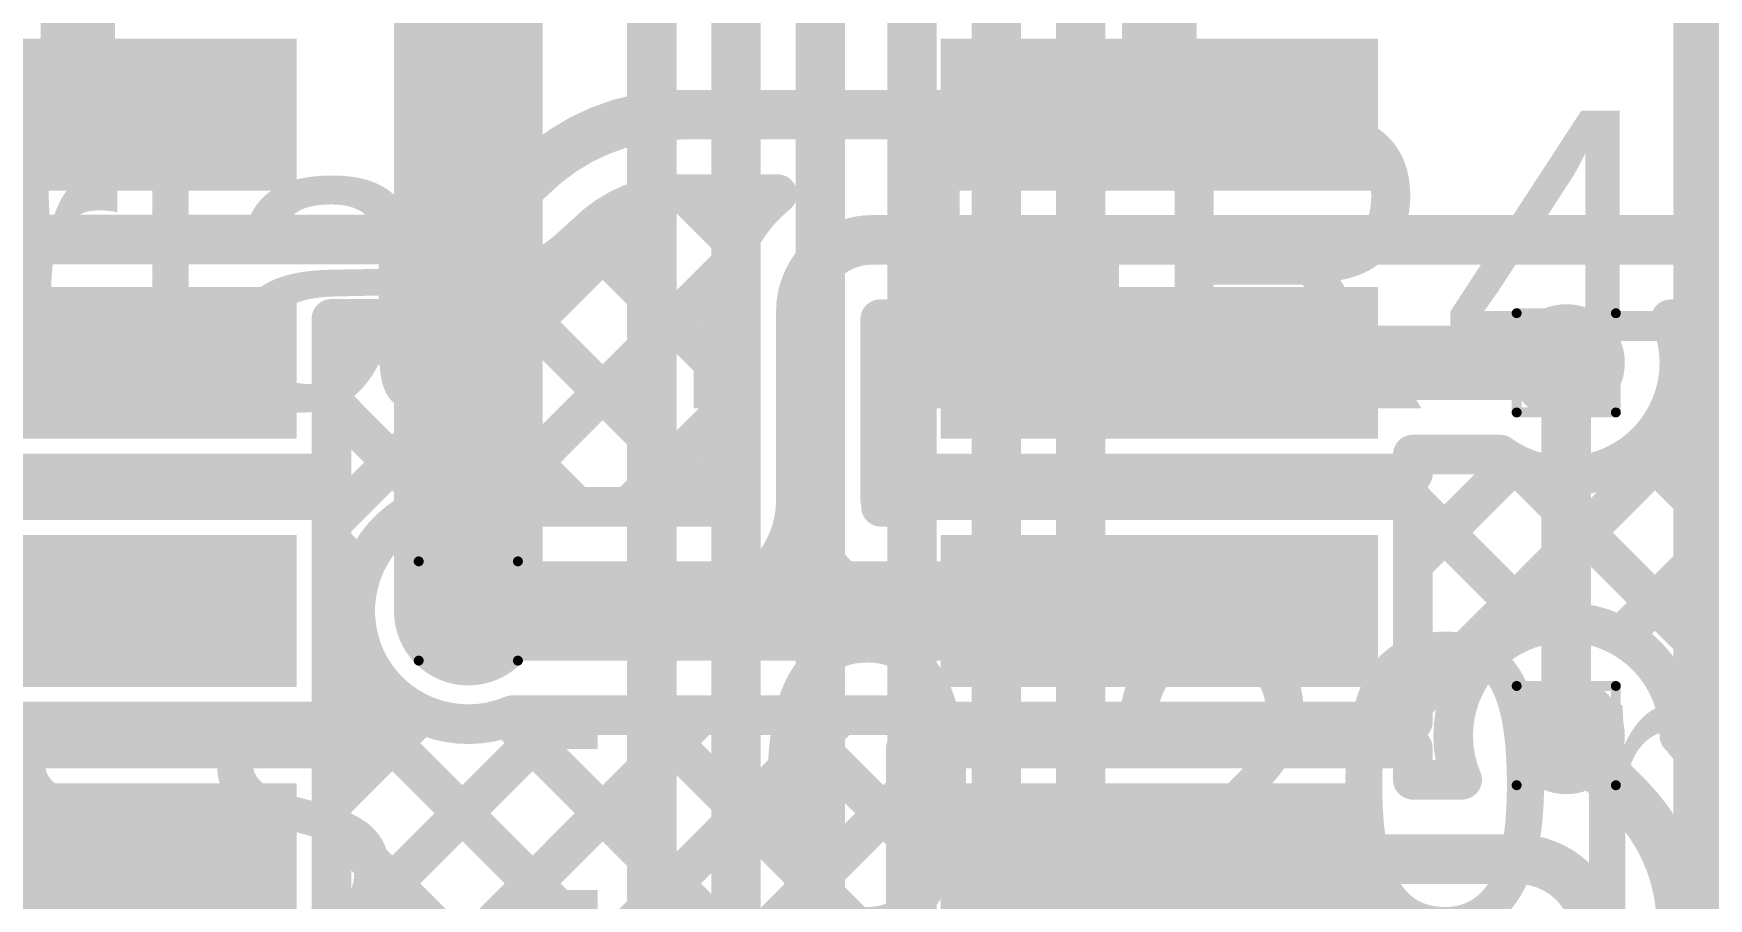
# Model space of a CAD drawing. Header units: inches. Extents: x -17 to 443, y -40 to 218.
# Drawn here: x 95.82 to 104.4, y 145.42 to 149.84 of the extents above; entities that cross this region are included whole.
import ezdxf

# ---------------------------------------------------------------- set-up
doc = ezdxf.new("R2010")
doc.units = ezdxf.units.IN
for name, color, linetype in [('Bottom Layer', 5, 'Continuous'), ('Drill Drawing', 1, 'Continuous'), ('Fabrication', 76, 'Continuous'), ('Top Layer', 1, 'Continuous'), ('Top Overlay', 2, 'Continuous'), ('Top Paste', 8, 'Continuous'), ('Top Solder', 216, 'Continuous'), ('Via Holes', 16, 'Continuous')]:
    doc.layers.add(name, color=color, linetype=linetype)
doc.styles.add('Arial', font='', dxfattribs={"height": 0.2})
doc.styles.get('Arial').set_extended_font_data('Arial')

# ---------------------------------------------------------------- blocks, each defined once
blk = doc.blocks.new('14_SO_26')
at = {"layer": 'Top Layer'}
for points in [[(-1.7501, 4.097), (-1.7501, 3.523), (-3.7881, 3.523), (-3.7881, 4.097)], [(3.7881, 4.097), (3.7881, 3.523), (1.7501, 3.523), (1.7501, 4.097)], [(-1.7501, 2.827), (-1.7501, 2.253), (-3.7881, 2.253), (-3.7881, 2.827)], [(3.7881, 2.827), (3.7881, 2.253), (1.7501, 2.253), (1.7501, 2.827)], [(-1.7501, 1.557), (-1.7501, 0.983), (-3.7881, 0.983), (-3.7881, 1.557)], [(3.7881, 1.557), (3.7881, 0.983), (1.7501, 0.983), (1.7501, 1.557)], [(-1.7501, 0.287), (-1.7501, -0.287), (-3.7881, -0.287), (-3.7881, 0.287)], [(3.7881, 0.287), (3.7881, -0.287), (1.7501, -0.287), (1.7501, 0.287)], [(-1.7501, -0.983), (-1.7501, -1.557), (-3.7881, -1.557), (-3.7881, -0.983)], [(3.7881, -0.983), (3.7881, -1.557), (1.7501, -1.557), (1.7501, -0.983)], [(-1.7501, -2.253), (-1.7501, -2.827), (-3.7881, -2.827), (-3.7881, -2.253)], [(3.7881, -2.253), (3.7881, -2.827), (1.7501, -2.827), (1.7501, -2.253)], [(-1.7501, -3.523), (-1.7501, -4.097), (-3.7881, -4.097), (-3.7881, -3.523)], [(3.7881, -3.523), (3.7881, -4.097), (1.7501, -4.097), (1.7501, -3.523)]]:
    blk.add_hatch(color=1, dxfattribs=at).paths.add_polyline_path(points)
at = {"layer": 'Top Paste'}
for points in [[(-1.7501, 4.097), (-1.7501, 3.523), (-3.7881, 3.523), (-3.7881, 4.097)], [(3.7881, 4.097), (3.7881, 3.523), (1.7501, 3.523), (1.7501, 4.097)], [(-1.7501, 2.827), (-1.7501, 2.253), (-3.7881, 2.253), (-3.7881, 2.827)], [(3.7881, 2.827), (3.7881, 2.253), (1.7501, 2.253), (1.7501, 2.827)], [(-1.7501, 1.557), (-1.7501, 0.983), (-3.7881, 0.983), (-3.7881, 1.557)], [(3.7881, 1.557), (3.7881, 0.983), (1.7501, 0.983), (1.7501, 1.557)], [(-1.7501, 0.287), (-1.7501, -0.287), (-3.7881, -0.287), (-3.7881, 0.287)], [(3.7881, 0.287), (3.7881, -0.287), (1.7501, -0.287), (1.7501, 0.287)], [(-1.7501, -0.983), (-1.7501, -1.557), (-3.7881, -1.557), (-3.7881, -0.983)], [(3.7881, -0.983), (3.7881, -1.557), (1.7501, -1.557), (1.7501, -0.983)], [(-1.7501, -2.253), (-1.7501, -2.827), (-3.7881, -2.827), (-3.7881, -2.253)], [(3.7881, -2.253), (3.7881, -2.827), (1.7501, -2.827), (1.7501, -2.253)], [(-1.7501, -3.523), (-1.7501, -4.097), (-3.7881, -4.097), (-3.7881, -3.523)], [(3.7881, -3.523), (3.7881, -4.097), (1.7501, -4.097), (1.7501, -3.523)]]:
    blk.add_hatch(color=8, dxfattribs=at).paths.add_polyline_path(points)
at = {"layer": 'Top Solder'}
for points in [[(-1.6485, 4.1986), (-1.6485, 3.4214), (-3.8897, 3.4214), (-3.8897, 4.1986)], [(3.8897, 4.1986), (3.8897, 3.4214), (1.6485, 3.4214), (1.6485, 4.1986)], [(-1.6485, 2.9286), (-1.6485, 2.1514), (-3.8897, 2.1514), (-3.8897, 2.9286)], [(3.8897, 2.9286), (3.8897, 2.1514), (1.6485, 2.1514), (1.6485, 2.9286)], [(-1.6485, 1.6586), (-1.6485, 0.8814), (-3.8897, 0.8814), (-3.8897, 1.6586)], [(3.8897, 1.6586), (3.8897, 0.8814), (1.6485, 0.8814), (1.6485, 1.6586)], [(-1.6485, 0.3886), (-1.6485, -0.3886), (-3.8897, -0.3886), (-3.8897, 0.3886)], [(3.8897, 0.3886), (3.8897, -0.3886), (1.6485, -0.3886), (1.6485, 0.3886)], [(-1.6485, -0.8814), (-1.6485, -1.6586), (-3.8897, -1.6586), (-3.8897, -0.8814)], [(3.8897, -0.8814), (3.8897, -1.6586), (1.6485, -1.6586), (1.6485, -0.8814)], [(-1.6485, -2.1514), (-1.6485, -2.9286), (-3.8897, -2.9286), (-3.8897, -2.1514)], [(3.8897, -2.1514), (3.8897, -2.9286), (1.6485, -2.9286), (1.6485, -2.1514)], [(-1.6485, -3.4214), (-1.6485, -4.1986), (-3.8897, -4.1986), (-3.8897, -3.4214)], [(3.8897, -3.4214), (3.8897, -4.1986), (1.6485, -4.1986), (1.6485, -3.4214)]]:
    blk.add_hatch(color=216, dxfattribs=at).paths.add_polyline_path(points)
at = {"layer": 'Top Overlay'}
for points, const_width in [([(-1.5214, 4.4012), (1.5214, 4.4012)], 0.1524), ([(-4.1661, 3.7084), (-4.1661, 3.9624)], 0.2), ([(-4.1661, 3.9624), (-4.0391, 3.8354)], 0.2), ([(-4.1661, 3.7084), (-4.0391, 3.8354)], 0.2), ([(-1.5214, -4.4012), (1.5214, -4.4012)], 0.1524)]:
    blk.add_lwpolyline(points, dxfattribs=dict(at, const_width=const_width))
for points, const_width in [([(-1.5595, 4.4012, 1), (-1.4833, 4.4012, 1)], 0.0762), ([(1.4833, 4.4012, 1), (1.5595, 4.4012, 1)], 0.0762), ([(-4.2161, 3.9624, 1), (-4.1161, 3.9624, 1)], 0.1), ([(-4.2161, 3.9624, 1), (-4.1161, 3.9624, 1)], 0.1), ([(-4.0891, 3.8354, 1), (-3.9891, 3.8354, 1)], 0.1), ([(-4.0891, 3.8354, 1), (-3.9891, 3.8354, 1)], 0.1), ([(-4.2161, 3.7084, 1), (-4.1161, 3.7084, 1)], 0.1), ([(-4.2161, 3.7084, 1), (-4.1161, 3.7084, 1)], 0.1), ([(-1.5595, -4.4012, 1), (-1.4833, -4.4012, 1)], 0.0762), ([(1.4833, -4.4012, 1), (1.5595, -4.4012, 1)], 0.0762)]:
    blk.add_lwpolyline(points, format="xyb", close=True, dxfattribs=dict(at, const_width=const_width))

msp = doc.modelspace()

# ---------------------------------------------------------------- hatches: boundary and pattern name
at = {"layer": 'Bottom Layer'}
h = msp.add_hatch(color=5, dxfattribs=at)
edge = h.paths.add_edge_path()
edge.add_arc((103.6687, 148.1595), 0.3, 0, 360)
h = msp.add_hatch(color=5, dxfattribs=at)
edge = h.paths.add_edge_path()
edge.add_arc((98.0461, 146.8895), 0.3, 0, 360)
h = msp.add_hatch(color=5, dxfattribs=at)
edge = h.paths.add_edge_path()
edge.add_arc((103.6687, 146.2518), 0.3, 0, 360)
at = {"layer": 'Top Layer'}
h = msp.add_hatch(color=1, dxfattribs=at)
edge = h.paths.add_edge_path()
edge.add_arc((103.6687, 148.1595), 0.3, 0, 360)
h = msp.add_hatch(color=1, dxfattribs=at)
edge = h.paths.add_edge_path()
edge.add_arc((98.0461, 146.8895), 0.3, 0, 360)
h = msp.add_hatch(color=1, dxfattribs=at)
edge = h.paths.add_edge_path()
edge.add_arc((103.6687, 146.2518), 0.3, 0, 360)
at = {"layer": 'Via Holes'}
h = msp.add_hatch(color=7, dxfattribs=at)
edge = h.paths.add_edge_path()
edge.add_arc((103.6687, 148.1595), 0.15, 0, 360)
h = msp.add_hatch(color=7, dxfattribs=at)
edge = h.paths.add_edge_path()
edge.add_arc((98.0461, 146.8895), 0.15, 0, 360)
h = msp.add_hatch(color=7, dxfattribs=at)
edge = h.paths.add_edge_path()
edge.add_arc((103.6687, 146.2518), 0.15, 0, 360)

# ---------------------------------------------------------------- linework, layer by layer
at = {"layer": 'Bottom Layer'}
for points, const_width in [([(100.3182, 139.5738), (100.3182, 158.7518)], 0.254), ([(104.3442, 139.5644), (104.3442, 158.7611)], 0.254), ([(99.8489, 139.6531), (99.8489, 158.6725)], 0.254), ([(99.4171, 140.9152), (99.4171, 157.5021)], 0.254), ([(100.75, 140.8023), (100.75, 157.4455)], 0.254), ([(101.1818, 141.1861), (101.1818, 157.2257)], 0.254), ([(98.9853, 141.2654), (98.9853, 157.0234)], 0.254), ([(98.0461, 146.8895), (98.0461, 155.9929)], 0.762), ([(103.6687, 146.2518), (103.6687, 148.138)], 0.254)]:
    msp.add_lwpolyline(points, dxfattribs=dict(at, const_width=const_width))
for points, const_width in [([(103.6052, 148.138, 1), (103.7322, 148.138, 1)], 0.127), ([(97.8556, 146.8895, 1), (98.2366, 146.8895, 1)], 0.381), ([(103.6052, 146.2518, 1), (103.7322, 146.2518, 1)], 0.127)]:
    msp.add_lwpolyline(points, format="xyb", close=True, dxfattribs=dict(at, const_width=const_width))
at = {"layer": 'Drill Drawing', "const_width": 0.0508}
for points in [[(103.4147, 148.4135), (103.9227, 148.4135)], [(103.4147, 147.9055), (103.4147, 148.4135)], [(103.9227, 147.9055), (103.9227, 148.4135)], [(103.4147, 147.9055), (103.9227, 147.9055)], [(97.7921, 147.1435), (98.3001, 147.1435)], [(97.7921, 146.6355), (97.7921, 147.1435)], [(98.3001, 146.6355), (98.3001, 147.1435)], [(97.7921, 146.6355), (98.3001, 146.6355)], [(103.4147, 146.5058), (103.9227, 146.5058)], [(103.4147, 145.9978), (103.4147, 146.5058)], [(103.9227, 145.9978), (103.9227, 146.5058)], [(103.4147, 145.9978), (103.9227, 145.9978)]]:
    msp.add_lwpolyline(points, dxfattribs=at)
at = {"layer": 'Drill Drawing', "const_width": 0.0254}
for points in [[(103.402, 148.4135, 1), (103.4274, 148.4135, 1)], [(103.402, 148.4135, 1), (103.4274, 148.4135, 1)], [(103.91, 148.4135, 1), (103.9354, 148.4135, 1)], [(103.91, 148.4135, 1), (103.9354, 148.4135, 1)], [(103.402, 147.9055, 1), (103.4274, 147.9055, 1)], [(103.402, 147.9055, 1), (103.4274, 147.9055, 1)], [(103.91, 147.9055, 1), (103.9354, 147.9055, 1)], [(103.91, 147.9055, 1), (103.9354, 147.9055, 1)], [(97.7794, 147.1435, 1), (97.8048, 147.1435, 1)], [(97.7794, 147.1435, 1), (97.8048, 147.1435, 1)], [(98.2874, 147.1435, 1), (98.3128, 147.1435, 1)], [(98.2874, 147.1435, 1), (98.3128, 147.1435, 1)], [(97.7794, 146.6355, 1), (97.8048, 146.6355, 1)], [(97.7794, 146.6355, 1), (97.8048, 146.6355, 1)], [(98.2874, 146.6355, 1), (98.3128, 146.6355, 1)], [(98.2874, 146.6355, 1), (98.3128, 146.6355, 1)], [(103.402, 146.5058, 1), (103.4274, 146.5058, 1)], [(103.402, 146.5058, 1), (103.4274, 146.5058, 1)], [(103.91, 146.5058, 1), (103.9354, 146.5058, 1)], [(103.91, 146.5058, 1), (103.9354, 146.5058, 1)], [(103.402, 145.9978, 1), (103.4274, 145.9978, 1)], [(103.402, 145.9978, 1), (103.4274, 145.9978, 1)], [(103.91, 145.9978, 1), (103.9354, 145.9978, 1)], [(103.91, 145.9978, 1), (103.9354, 145.9978, 1)]]:
    msp.add_lwpolyline(points, format="xyb", close=True, dxfattribs=at)
at = {"layer": 'Top Layer'}
for points, const_width in [([(96.0466, 149.4295), (96.0466, 150.6995)], 0.381), ([(101.5848, 149.4295), (101.5848, 150.6995)], 0.381), ([(99.1364, 149.4295), (101.5848, 149.4295)], 0.254), ([(97.345, 147.3383), (99.0198, 149.013)], 0.2032), ([(99.1364, 149.0231), (99.6281, 149.0231)], 0.2032), ([(99.1574, 149.0231), (99.4199, 148.7606)], 0.2032), ([(94.403, 148.7908), (97.5945, 148.7908)], 0.254), ([(98.646, 148.816), (99.3428, 148.1193)], 0.2032), ([(100.1135, 148.7887), (109.4945, 148.7887)], 0.254), ([(98.1786, 147.4535), (99.3772, 148.652)], 0.2032), ([(98.2216, 148.5221), (99.3208, 147.4229)], 0.2032), ([(97.345, 148.0567), (97.6748, 148.3866)], 0.2032), ([(97.345, 148.3844), (97.5945, 148.3844)], 0.2032), ([(97.345, 147.5931), (97.345, 148.3844)], 0.2032), ([(97.6401, 148.3851), (98.6024, 147.4229)], 0.2032), ([(99.3428, 147.4574), (99.3428, 148.4244)], 0.2032), ([(99.7492, 147.4574), (99.7492, 148.4244)], 0.254), ([(100.1556, 148.3823), (100.2864, 148.3823)], 0.2032), ([(100.1556, 147.4574), (100.1556, 148.3823)], 0.2032), ([(100.2864, 147.5931), (100.2864, 148.3823)], 0.2032), ([(102.8832, 146.4107), (104.8548, 148.3823)], 0.2032), ([(104.2035, 148.3823), (105.6702, 148.3823)], 0.2032), ([(94.3845, 148.1595), (96.0466, 148.1595)], 0.381), ([(101.5848, 148.1595), (103.6687, 148.1595)], 0.381), ([(104.241, 148.25), (105.1317, 147.3594)], 0.2032), ([(100.1556, 147.9936), (100.2864, 148.1244)], 0.2032), ([(97.345, 147.9618), (97.8665, 147.4403)], 0.2032), ([(100.1556, 148.0249), (100.2864, 147.8941)], 0.2032), ([(98.8664, 147.4229), (99.3428, 147.8992)], 0.2032), ([(104.0497, 147.7229), (104.518, 147.2546)], 0.2032), ([(102.8832, 147.6896), (103.3298, 147.6896)], 0.2032), ([(102.8832, 147.5931), (102.8832, 147.6896)], 0.2032), ([(102.8832, 147.1291), (103.4002, 147.6461)], 0.2032), ([(103.4162, 147.638), (104.518, 146.5362)], 0.2032), ([(94.7482, 147.5931), (97.345, 147.5931)], 0.2032), ([(96.0257, 147.4559), (96.1629, 147.5931)], 0.2032), ([(96.2769, 147.5931), (96.4141, 147.4559)], 0.2032), ([(96.7442, 147.4559), (96.8814, 147.5931)], 0.2032), ([(96.9953, 147.5931), (97.1325, 147.4559)], 0.2032), ([(100.2864, 147.5931), (102.8832, 147.5931)], 0.2032), ([(100.3363, 147.4559), (100.4735, 147.5931)], 0.2032), ([(100.5874, 147.5931), (100.7246, 147.4559)], 0.2032), ([(101.0547, 147.4559), (101.1919, 147.5931)], 0.2032), ([(101.3059, 147.5931), (101.4431, 147.4559)], 0.2032), ([(101.7731, 147.4559), (101.9103, 147.5931)], 0.2032), ([(102.0243, 147.5931), (102.1615, 147.4559)], 0.2032), ([(102.4915, 147.4559), (102.6287, 147.5931)], 0.2032), ([(102.7427, 147.5931), (102.8799, 147.4559)], 0.2032), ([(94.7482, 147.4559), (97.345, 147.4559)], 0.2032), ([(97.345, 146.3231), (97.345, 147.4559)], 0.2032), ([(99.7492, 147.1018), (99.7492, 147.4574)], 0.254), ([(100.2864, 147.4559), (102.8832, 147.4559)], 0.2032), ([(102.8832, 146.3231), (102.8832, 147.4559)], 0.2032), ([(102.8832, 147.4526), (103.5231, 146.8126)], 0.2032), ([(98.2724, 147.4229), (99.1812, 147.4229)], 0.2032), ([(99.1812, 147.4229), (99.339, 147.4229)], 0.2032), ([(100.1593, 147.4229), (100.2864, 147.4229)], 0.2032), ([(103.9496, 146.7586), (104.518, 147.3271)], 0.2032), ([(97.345, 147.2434), (97.5014, 147.087)], 0.2032), ([(98.0461, 146.8895), (99.1812, 146.8895)], 0.508), ([(99.1812, 146.8895), (100.3171, 146.8895)], 0.508), ([(100.3171, 146.8895), (100.8528, 146.8895)], 0.508), ([(93.9879, 146.8895), (96.0466, 146.8895)], 0.381), ([(100.8528, 146.8895), (101.5848, 146.8895)], 0.3048), ([(97.345, 146.6199), (97.4821, 146.757)], 0.2032), ([(102.8832, 146.7341), (103.1365, 146.4808)], 0.2032), ([(104.2424, 146.3331), (104.518, 146.6087)], 0.2032), ([(97.345, 146.525), (100.2864, 143.5836)], 0.2032), ([(102.7956, 146.3231), (102.8832, 146.4107)], 0.2032), ([(94.7482, 146.3231), (97.345, 146.3231)], 0.2032), ([(96.1101, 146.3231), (96.2473, 146.1859)], 0.2032), ([(96.1926, 146.1859), (96.3298, 146.3231)], 0.2032), ([(96.8285, 146.3231), (96.9657, 146.1859)], 0.2032), ([(96.911, 146.1859), (97.0482, 146.3231)], 0.2032), ([(97.2447, 143.6459), (99.9549, 146.3561)], 0.2032), ([(97.345, 145.9014), (97.8058, 146.3623)], 0.2032), ([(97.345, 145.183), (98.518, 146.3561)], 0.2032), ([(97.345, 144.4646), (99.2365, 146.3561)], 0.2032), ([(98.2436, 146.3448), (100.2864, 144.302)], 0.2032), ([(98.2724, 146.3561), (99.1812, 146.3561)], 0.2032), ([(98.9507, 146.3561), (100.391, 144.9159)], 0.2032), ([(99.1812, 146.3561), (100.2864, 146.3561)], 0.2032), ([(99.6692, 146.3561), (100.2864, 145.7388)], 0.2032), ([(100.2864, 146.3231), (102.8832, 146.3231)], 0.2032), ([(100.4206, 146.3231), (100.5578, 146.1859)], 0.2032), ([(100.5031, 146.1859), (100.6403, 146.3231)], 0.2032), ([(101.139, 146.3231), (101.2762, 146.1859)], 0.2032), ([(101.2215, 146.1859), (101.3587, 146.3231)], 0.2032), ([(101.8574, 146.3231), (101.9946, 146.1859)], 0.2032), ([(101.9399, 146.1859), (102.0772, 146.3231)], 0.2032), ([(102.5759, 146.3231), (102.7131, 146.1859)], 0.2032), ([(102.6584, 146.1859), (102.7956, 146.3231)], 0.2032), ([(103.6687, 146.2518), (103.9886, 145.932)], 0.254), ([(95.1447, 146.1859), (97.345, 146.1859)], 0.2032), ([(97.345, 145.0531), (97.345, 146.1859)], 0.2032), ([(100.2864, 146.1859), (102.8832, 146.1859)], 0.2032), ([(100.2864, 145.0531), (100.2864, 146.1859)], 0.2032), ([(102.8832, 146.0259), (102.8832, 146.1859)], 0.2032), ([(102.8832, 146.0259), (103.1352, 146.0259)], 0.2032), ([(97.345, 143.0277), (100.2864, 145.9692)], 0.2032), ([(97.345, 145.8066), (100.2864, 142.8651)], 0.2032), ([(95.0226, 145.6195), (96.0466, 145.6195)], 0.381), ([(101.5848, 145.6195), (103.4183, 145.6195)], 0.254)]:
    msp.add_lwpolyline(points, dxfattribs=dict(at, const_width=const_width))
for points, const_width in [([(95.9513, 149.4295, 1), (96.1418, 149.4295, 1)], 0.1905), ([(101.4896, 149.4295, 1), (101.6801, 149.4295, 1)], 0.1905), ([(99.0729, 149.4295, 1), (99.1999, 149.4295, 1)], 0.127), ([(99.0729, 149.4295, 1), (99.1999, 149.4295, 1)], 0.127), ([(101.5213, 149.4295, 1), (101.6483, 149.4295, 1)], 0.127), ([(98.302, 149.1101, 1), (98.429, 149.1101, 1)], 0.127), ([(98.302, 149.1101, 1), (98.429, 149.1101, 1)], 0.127), ([(98.969, 149.013, 1), (99.0706, 149.013, 1)], 0.1016), ([(99.0856, 149.0231, 1), (99.1872, 149.0231, 1)], 0.1016), ([(99.0856, 149.0231, 1), (99.1872, 149.0231, 1)], 0.1016), ([(99.1066, 149.0231, 1), (99.2082, 149.0231, 1)], 0.1016), ([(99.5773, 149.0231, 1), (99.6789, 149.0231, 1)], 0.1016), ([(99.5773, 149.0231, 1), (99.6789, 149.0231, 1)], 0.1016), ([(97.531, 148.7908, 1), (97.658, 148.7908, 1)], 0.127), ([(97.531, 148.7908, 1), (97.658, 148.7908, 1)], 0.127), ([(98.5952, 148.816, 1), (98.6968, 148.816, 1)], 0.1016), ([(98.602, 148.8228, 1), (98.7036, 148.8228, 1)], 0.1016), ([(98.602, 148.8228, 1), (98.7036, 148.8228, 1)], 0.1016), ([(100.05, 148.7887, 1), (100.177, 148.7887, 1)], 0.127), ([(100.05, 148.7887, 1), (100.177, 148.7887, 1)], 0.127), ([(99.3691, 148.7606, 1), (99.4707, 148.7606, 1)], 0.1016), ([(99.3264, 148.652, 1), (99.428, 148.652, 1)], 0.1016), ([(98.1708, 148.5221, 1), (98.2724, 148.5221, 1)], 0.1016), ([(97.2942, 148.3844, 1), (97.3958, 148.3844, 1)], 0.1016), ([(97.2942, 148.3844, 1), (97.3958, 148.3844, 1)], 0.1016), ([(97.5437, 148.3844, 1), (97.6453, 148.3844, 1)], 0.1016), ([(97.5437, 148.3844, 1), (97.6453, 148.3844, 1)], 0.1016), ([(97.5893, 148.3851, 1), (97.6909, 148.3851, 1)], 0.1016), ([(97.624, 148.3866, 1), (97.7256, 148.3866, 1)], 0.1016), ([(99.292, 148.4244, 1), (99.3936, 148.4244, 1)], 0.1016), ([(99.292, 148.4244, 1), (99.3936, 148.4244, 1)], 0.1016), ([(99.6857, 148.4244, 1), (99.8127, 148.4244, 1)], 0.127), ([(99.6857, 148.4244, 1), (99.8127, 148.4244, 1)], 0.127), ([(100.1048, 148.3823, 1), (100.2064, 148.3823, 1)], 0.1016), ([(100.1048, 148.3823, 1), (100.2064, 148.3823, 1)], 0.1016), ([(100.2356, 148.3823, 1), (100.3372, 148.3823, 1)], 0.1016), ([(100.2356, 148.3823, 1), (100.3372, 148.3823, 1)], 0.1016), ([(104.1527, 148.3823, 1), (104.2543, 148.3823, 1)], 0.1016), ([(104.1527, 148.3823, 1), (104.2543, 148.3823, 1)], 0.1016), ([(95.9513, 148.1595, 1), (96.1418, 148.1595, 1)], 0.1905), ([(101.4896, 148.1595, 1), (101.6801, 148.1595, 1)], 0.1905), ([(103.5735, 148.1595, 1), (103.764, 148.1595, 1)], 0.1905), ([(104.1902, 148.25, 1), (104.2918, 148.25, 1)], 0.1016), ([(100.2356, 148.1244, 1), (100.3372, 148.1244, 1)], 0.1016), ([(104.1973, 148.1595, 1), (104.2989, 148.1595, 1)], 0.1016), ([(104.1973, 148.1595, 1), (104.2989, 148.1595, 1)], 0.1016), ([(97.2942, 148.0567, 1), (97.3958, 148.0567, 1)], 0.1016), ([(99.292, 148.1193, 1), (99.3936, 148.1193, 1)], 0.1016), ([(97.2942, 147.9618, 1), (97.3958, 147.9618, 1)], 0.1016), ([(100.1048, 148.0249, 1), (100.2064, 148.0249, 1)], 0.1016), ([(100.1048, 147.9936, 1), (100.2064, 147.9936, 1)], 0.1016), ([(99.292, 147.8992, 1), (99.3936, 147.8992, 1)], 0.1016), ([(100.2356, 147.8941, 1), (100.3372, 147.8941, 1)], 0.1016), ([(103.9989, 147.7229, 1), (104.1005, 147.7229, 1)], 0.1016), ([(102.8324, 147.6896, 1), (102.934, 147.6896, 1)], 0.1016), ([(102.8324, 147.6896, 1), (102.934, 147.6896, 1)], 0.1016), ([(103.279, 147.6896, 1), (103.3806, 147.6896, 1)], 0.1016), ([(103.279, 147.6896, 1), (103.3806, 147.6896, 1)], 0.1016), ([(103.3494, 147.6461, 1), (103.451, 147.6461, 1)], 0.1016), ([(103.3654, 147.638, 1), (103.467, 147.638, 1)], 0.1016), ([(96.1121, 147.5931, 1), (96.2137, 147.5931, 1)], 0.1016), ([(96.2261, 147.5931, 1), (96.3277, 147.5931, 1)], 0.1016), ([(96.8306, 147.5931, 1), (96.9322, 147.5931, 1)], 0.1016), ([(96.9445, 147.5931, 1), (97.0461, 147.5931, 1)], 0.1016), ([(97.2942, 147.5931, 1), (97.3958, 147.5931, 1)], 0.1016), ([(97.2942, 147.5931, 1), (97.3958, 147.5931, 1)], 0.1016), ([(100.2356, 147.5931, 1), (100.3372, 147.5931, 1)], 0.1016), ([(100.2356, 147.5931, 1), (100.3372, 147.5931, 1)], 0.1016), ([(100.4227, 147.5931, 1), (100.5243, 147.5931, 1)], 0.1016), ([(100.5366, 147.5931, 1), (100.6382, 147.5931, 1)], 0.1016), ([(101.1411, 147.5931, 1), (101.2427, 147.5931, 1)], 0.1016), ([(101.2551, 147.5931, 1), (101.3567, 147.5931, 1)], 0.1016), ([(101.8595, 147.5931, 1), (101.9611, 147.5931, 1)], 0.1016), ([(101.9735, 147.5931, 1), (102.0751, 147.5931, 1)], 0.1016), ([(102.5779, 147.5931, 1), (102.6795, 147.5931, 1)], 0.1016), ([(102.6919, 147.5931, 1), (102.7935, 147.5931, 1)], 0.1016), ([(102.8324, 147.5931, 1), (102.934, 147.5931, 1)], 0.1016), ([(102.8324, 147.5931, 1), (102.934, 147.5931, 1)], 0.1016), ([(95.9749, 147.4559, 1), (96.0765, 147.4559, 1)], 0.1016), ([(96.3633, 147.4559, 1), (96.4649, 147.4559, 1)], 0.1016), ([(96.6934, 147.4559, 1), (96.795, 147.4559, 1)], 0.1016), ([(97.0817, 147.4559, 1), (97.1833, 147.4559, 1)], 0.1016), ([(97.2942, 147.4559, 1), (97.3958, 147.4559, 1)], 0.1016), ([(97.2942, 147.4559, 1), (97.3958, 147.4559, 1)], 0.1016), ([(97.8157, 147.4403, 1), (97.9173, 147.4403, 1)], 0.1016), ([(98.1278, 147.4535, 1), (98.2294, 147.4535, 1)], 0.1016), ([(99.292, 147.4574, 1), (99.3936, 147.4574, 1)], 0.1016), ([(99.6857, 147.4574, 1), (99.8127, 147.4574, 1)], 0.127), ([(99.6857, 147.4574, 1), (99.8127, 147.4574, 1)], 0.127), ([(99.6857, 147.4574, 1), (99.8127, 147.4574, 1)], 0.127), ([(99.6857, 147.4574, 1), (99.8127, 147.4574, 1)], 0.127), ([(100.1048, 147.4574, 1), (100.2064, 147.4574, 1)], 0.1016), ([(100.2356, 147.4559, 1), (100.3372, 147.4559, 1)], 0.1016), ([(100.2855, 147.4559, 1), (100.3871, 147.4559, 1)], 0.1016), ([(100.6738, 147.4559, 1), (100.7754, 147.4559, 1)], 0.1016), ([(101.0039, 147.4559, 1), (101.1055, 147.4559, 1)], 0.1016), ([(101.3923, 147.4559, 1), (101.4939, 147.4559, 1)], 0.1016), ([(101.7223, 147.4559, 1), (101.8239, 147.4559, 1)], 0.1016), ([(102.1107, 147.4559, 1), (102.2123, 147.4559, 1)], 0.1016), ([(102.4407, 147.4559, 1), (102.5423, 147.4559, 1)], 0.1016), ([(102.8291, 147.4559, 1), (102.9307, 147.4559, 1)], 0.1016), ([(102.8324, 147.4559, 1), (102.934, 147.4559, 1)], 0.1016), ([(102.8324, 147.4559, 1), (102.934, 147.4559, 1)], 0.1016), ([(102.8324, 147.4526, 1), (102.934, 147.4526, 1)], 0.1016), ([(98.2216, 147.4229, 1), (98.3232, 147.4229, 1)], 0.1016), ([(98.2216, 147.4229, 1), (98.3232, 147.4229, 1)], 0.1016), ([(98.5516, 147.4229, 1), (98.6532, 147.4229, 1)], 0.1016), ([(98.8156, 147.4229, 1), (98.9172, 147.4229, 1)], 0.1016), ([(99.1304, 147.4229, 1), (99.232, 147.4229, 1)], 0.1016), ([(99.1304, 147.4229, 1), (99.232, 147.4229, 1)], 0.1016), ([(99.27, 147.4229, 1), (99.3716, 147.4229, 1)], 0.1016), ([(99.2882, 147.4229, 1), (99.3898, 147.4229, 1)], 0.1016), ([(100.1085, 147.4229, 1), (100.2101, 147.4229, 1)], 0.1016), ([(100.2356, 147.4229, 1), (100.3372, 147.4229, 1)], 0.1016), ([(97.2942, 147.3383, 1), (97.3958, 147.3383, 1)], 0.1016), ([(97.2942, 147.2434, 1), (97.3958, 147.2434, 1)], 0.1016), ([(99.6857, 147.1018, 1), (99.8127, 147.1018, 1)], 0.127), ([(102.8324, 147.1291, 1), (102.934, 147.1291, 1)], 0.1016), ([(97.4506, 147.087, 1), (97.5522, 147.087, 1)], 0.1016), ([(97.9191, 146.8895, 1), (98.1731, 146.8895, 1)], 0.254), ([(99.0542, 146.8895, 1), (99.3082, 146.8895, 1)], 0.254), ([(99.0542, 146.8895, 1), (99.3082, 146.8895, 1)], 0.254), ([(100.1901, 146.8895, 1), (100.4441, 146.8895, 1)], 0.254), ([(100.1901, 146.8895, 1), (100.4441, 146.8895, 1)], 0.254), ([(100.7258, 146.8895, 1), (100.9798, 146.8895, 1)], 0.254), ([(95.9513, 146.8895, 1), (96.1418, 146.8895, 1)], 0.1905), ([(100.7766, 146.8895, 1), (100.929, 146.8895, 1)], 0.1524), ([(101.5086, 146.8895, 1), (101.661, 146.8895, 1)], 0.1524), ([(99.1177, 146.8895, 1), (99.2447, 146.8895, 1)], 0.127), ([(100.2536, 146.8895, 1), (100.3806, 146.8895, 1)], 0.127), ([(97.4313, 146.757, 1), (97.5329, 146.757, 1)], 0.1016), ([(103.4723, 146.8126, 1), (103.5739, 146.8126, 1)], 0.1016), ([(103.8988, 146.7586, 1), (104.0004, 146.7586, 1)], 0.1016), ([(102.8324, 146.7341, 1), (102.934, 146.7341, 1)], 0.1016), ([(97.2942, 146.6199, 1), (97.3958, 146.6199, 1)], 0.1016), ([(97.2942, 146.525, 1), (97.3958, 146.525, 1)], 0.1016), ([(102.8324, 146.4107, 1), (102.934, 146.4107, 1)], 0.1016), ([(102.8324, 146.4107, 1), (102.934, 146.4107, 1)], 0.1016), ([(103.0857, 146.4808, 1), (103.1873, 146.4808, 1)], 0.1016), ([(96.0593, 146.3231, 1), (96.1609, 146.3231, 1)], 0.1016), ([(96.279, 146.3231, 1), (96.3806, 146.3231, 1)], 0.1016), ([(96.7777, 146.3231, 1), (96.8793, 146.3231, 1)], 0.1016), ([(96.9974, 146.3231, 1), (97.099, 146.3231, 1)], 0.1016), ([(97.2942, 146.3231, 1), (97.3958, 146.3231, 1)], 0.1016), ([(97.2942, 146.3231, 1), (97.3958, 146.3231, 1)], 0.1016), ([(97.755, 146.3623, 1), (97.8566, 146.3623, 1)], 0.1016), ([(98.1928, 146.3448, 1), (98.2944, 146.3448, 1)], 0.1016), ([(98.2216, 146.3561, 1), (98.3232, 146.3561, 1)], 0.1016), ([(98.2216, 146.3561, 1), (98.3232, 146.3561, 1)], 0.1016), ([(98.4672, 146.3561, 1), (98.5688, 146.3561, 1)], 0.1016), ([(98.8999, 146.3561, 1), (99.0015, 146.3561, 1)], 0.1016), ([(99.1304, 146.3561, 1), (99.232, 146.3561, 1)], 0.1016), ([(99.1304, 146.3561, 1), (99.232, 146.3561, 1)], 0.1016), ([(99.1857, 146.3561, 1), (99.2873, 146.3561, 1)], 0.1016), ([(99.6184, 146.3561, 1), (99.72, 146.3561, 1)], 0.1016), ([(99.9041, 146.3561, 1), (100.0057, 146.3561, 1)], 0.1016), ([(100.2356, 146.3561, 1), (100.3372, 146.3561, 1)], 0.1016), ([(100.2356, 146.3231, 1), (100.3372, 146.3231, 1)], 0.1016), ([(100.3698, 146.3231, 1), (100.4714, 146.3231, 1)], 0.1016), ([(100.5895, 146.3231, 1), (100.6911, 146.3231, 1)], 0.1016), ([(101.0882, 146.3231, 1), (101.1898, 146.3231, 1)], 0.1016), ([(101.3079, 146.3231, 1), (101.4095, 146.3231, 1)], 0.1016), ([(101.8066, 146.3231, 1), (101.9082, 146.3231, 1)], 0.1016), ([(102.0264, 146.3231, 1), (102.128, 146.3231, 1)], 0.1016), ([(102.5251, 146.3231, 1), (102.6267, 146.3231, 1)], 0.1016), ([(102.7448, 146.3231, 1), (102.8464, 146.3231, 1)], 0.1016), ([(102.7448, 146.3231, 1), (102.8464, 146.3231, 1)], 0.1016), ([(102.8324, 146.3231, 1), (102.934, 146.3231, 1)], 0.1016), ([(102.8324, 146.3231, 1), (102.934, 146.3231, 1)], 0.1016), ([(104.1916, 146.3331, 1), (104.2932, 146.3331, 1)], 0.1016), ([(103.6052, 146.2518, 1), (103.7322, 146.2518, 1)], 0.127), ([(104.1973, 146.2518, 1), (104.2989, 146.2518, 1)], 0.1016), ([(96.1418, 146.1859, 1), (96.2434, 146.1859, 1)], 0.1016), ([(96.1965, 146.1859, 1), (96.2981, 146.1859, 1)], 0.1016), ([(96.8602, 146.1859, 1), (96.9618, 146.1859, 1)], 0.1016), ([(96.9149, 146.1859, 1), (97.0165, 146.1859, 1)], 0.1016), ([(97.2942, 146.1859, 1), (97.3958, 146.1859, 1)], 0.1016), ([(97.2942, 146.1859, 1), (97.3958, 146.1859, 1)], 0.1016), ([(100.2356, 146.1859, 1), (100.3372, 146.1859, 1)], 0.1016), ([(100.2356, 146.1859, 1), (100.3372, 146.1859, 1)], 0.1016), ([(100.4523, 146.1859, 1), (100.5539, 146.1859, 1)], 0.1016), ([(100.507, 146.1859, 1), (100.6086, 146.1859, 1)], 0.1016), ([(101.1707, 146.1859, 1), (101.2723, 146.1859, 1)], 0.1016), ([(101.2254, 146.1859, 1), (101.327, 146.1859, 1)], 0.1016), ([(101.8891, 146.1859, 1), (101.9907, 146.1859, 1)], 0.1016), ([(101.9438, 146.1859, 1), (102.0454, 146.1859, 1)], 0.1016), ([(102.6076, 146.1859, 1), (102.7092, 146.1859, 1)], 0.1016), ([(102.6623, 146.1859, 1), (102.7639, 146.1859, 1)], 0.1016), ([(102.8324, 146.1859, 1), (102.934, 146.1859, 1)], 0.1016), ([(102.8324, 146.1859, 1), (102.934, 146.1859, 1)], 0.1016), ([(104.2251, 146.2193, 1), (104.3267, 146.2193, 1)], 0.1016), ([(102.8324, 146.0259, 1), (102.934, 146.0259, 1)], 0.1016), ([(102.8324, 146.0259, 1), (102.934, 146.0259, 1)], 0.1016), ([(103.0844, 146.0259, 1), (103.186, 146.0259, 1)], 0.1016), ([(103.0844, 146.0259, 1), (103.186, 146.0259, 1)], 0.1016), ([(97.2942, 145.9014, 1), (97.3958, 145.9014, 1)], 0.1016), ([(100.2356, 145.9692, 1), (100.3372, 145.9692, 1)], 0.1016), ([(103.9251, 145.932, 1), (104.0521, 145.932, 1)], 0.127), ([(103.9251, 145.932, 1), (104.0521, 145.932, 1)], 0.127), ([(97.2942, 145.8066, 1), (97.3958, 145.8066, 1)], 0.1016), ([(100.2356, 145.7388, 1), (100.3372, 145.7388, 1)], 0.1016), ([(95.9513, 145.6195, 1), (96.1418, 145.6195, 1)], 0.1905), ([(101.5213, 145.6195, 1), (101.6483, 145.6195, 1)], 0.127), ([(103.3548, 145.6195, 1), (103.4818, 145.6195, 1)], 0.127), ([(103.3548, 145.6195, 1), (103.4818, 145.6195, 1)], 0.127)]:
    msp.add_lwpolyline(points, format="xyb", close=True, dxfattribs=dict(at, const_width=const_width))
for points, const_width in [([(98.3655, 149.1101, -0.198912), (99.1364, 149.4295)], 0.254), ([(98.3655, 149.1101, -0.198912), (97.5945, 148.7908)], 0.254), ([(98.6528, 148.8228, -0.198912), (99.1364, 149.0231)], 0.2032), ([(99.3428, 148.4244, -0.226113), (99.6281, 149.0231)], 0.2032), ([(98.6528, 148.8228, -0.198912), (97.5945, 148.3844)], 0.2032), ([(99.7492, 148.4244, -0.414214), (100.1135, 148.7887)], 0.254), ([(104.2035, 148.3823, -0.099026), (104.2481, 148.1595)], 0.2032), ([(104.2481, 148.1595, -0.611631), (103.3298, 147.6896)], 0.2032), ([(98.2724, 146.3561, -1.5104), (98.2724, 147.4229)], 0.2032), ([(99.7492, 147.4574, -0.414214), (99.1812, 146.8895)], 0.254), ([(100.3171, 146.8895, -0.414214), (99.7492, 147.4574)], 0.254), ([(103.1352, 146.0259, -1.223446), (104.2481, 146.2518)], 0.2032), ([(104.2759, 146.2193, -0.198912), (104.6649, 145.2804)], 0.2032), ([(103.9886, 145.932, -0.198913), (104.2585, 145.2804)], 0.254), ([(103.4183, 145.6195, -0.414214), (103.8267, 145.2111)], 0.254)]:
    msp.add_lwpolyline(points, format="xyb", dxfattribs=dict(at, const_width=const_width))

# ---------------------------------------------------------------- block references
msp.add_blockref('14_SO_26', (98.8157, 146.8895))

# ---------------------------------------------------------------- texts
at = {"layer": 'Fabrication', "style": 'Arial'}
for s, p in [('Material : FR4', (90.8434, 147.9263)), ('Thickness : 0.20mm', (88.138, 145.2372))]:
    msp.add_text(s, height=1.524, dxfattribs=at).set_placement(p)

doc.saveas('drawing.dxf')
